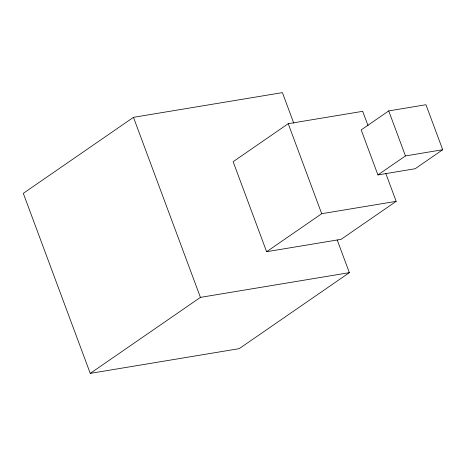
<?xml version="1.0" encoding="UTF-8"?>
<svg xmlns="http://www.w3.org/2000/svg" width="466" height="466" viewBox="0 0 466 466"><rect width="100%" height="100%" fill="white"/><g stroke="black" fill="none" stroke-linecap="round" stroke-linejoin="round"><path stroke-width="0.7" d="M293.819 123.304L282.408 92.618L133.468 117.339L23.3 193.343L90.258 373.382L239.192 348.661L349.36 272.657L337.186 239.926M368.024 125.645L362.694 111.327L288.227 123.688L233.14 161.69L266.622 251.71L341.089 239.349L396.176 201.347L385.772 173.387M388.726 110.908L361.185 129.909L377.926 174.919L415.159 168.739L442.7 149.737L425.959 104.728L388.726 110.908L405.467 155.918L377.926 174.919M90.258 373.382L200.427 297.378L349.36 272.657M266.622 251.71L321.703 213.708L396.176 201.347M405.467 155.918L442.7 149.737M288.227 123.688L321.703 213.708M133.468 117.339L200.427 297.378"/></g></svg>
